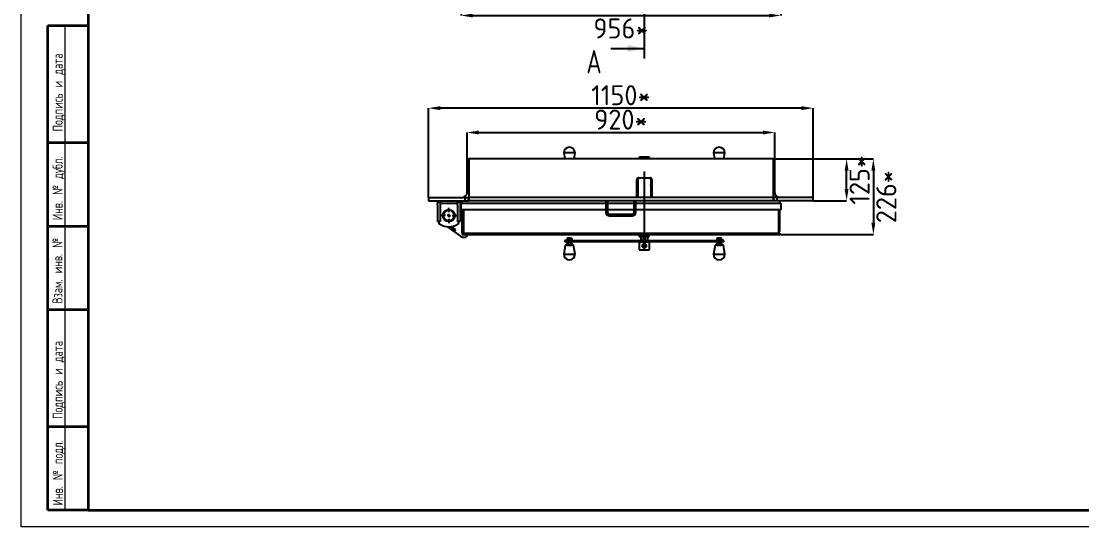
# Model space of a CAD drawing. Header units: millimetres. Extents: x 0 to 594, y 0 to 420.
# Drawn here: x 0 to 317.1, y 0 to 151.3 of the extents above; entities that cross this region are included whole.
import ezdxf

# ---------------------------------------------------------------- set-up
doc = ezdxf.new("R2010")
doc.units = ezdxf.units.MM
doc.header["$PDSIZE"] = -1
doc.layers.add('FORMAT', color=7, linetype='Continuous')
doc.layers.add('HIDDEN', color=30, linetype='Continuous')
doc.styles.add('GOST-2.304_Type-B', font='')
doc.styles.add('SLDTEXTSTYLE0', font='TXT', dxfattribs={"width": 0.7, "bigfont": 'bigfont'})
doc.styles.add('SLDTEXTSTYLE1', font='TXT', dxfattribs={"width": 0.7})
doc.styles.get('GOST-2.304_Type-B').set_extended_font_data('GOST Common')
doc.dimstyles.new('SLDDIMSTYLE0', dxfattribs={"dimtxt": 3.5, "dimasz": 3.5, "dimexe": 0, "dimexo": 0.0625, "dimgap": 0.875, "dimtad": 2, "dimdec": 1, "dimlfac": 10, "dimrnd": 1e-09, "dimzin": 12, "dimdsep": 46, "dimtxsty": 'SLDTEXTSTYLE1', "dimsah": 1, "dimcen": 0.09, "dimadec": 0, "dimazin": 3, "dimtfac": 1, "dimtdec": 1, "dimtmove": 0, "dimatfit": 0, "dimfxl": 1, "dimfrac": 2, "dimtolj": 1, "dimtzin": 12, "dimarcsym": 0})

# ---------------------------------------------------------------- blocks, each defined once
blk = doc.blocks.new('_D_1')
at = {"layer": 'Defpoints', "color": 0, "transparency": 16777216}
for p in [(131.51, 168.98), (227.11, 168.98), (227.11, 153.04)]:
    blk.add_point(p, dxfattribs=at)
at = {"layer": 'FORMAT', "color": 0, "lineweight": -2, "transparency": 16777216}
for p, q in [((131.51, 168.92), (131.51, 153.04)), ((227.11, 168.92), (227.11, 153.04)), ((135.01, 153.04), (223.61, 153.04))]:
    blk.add_line(p, q, dxfattribs=at)
at = {"layer": 'FORMAT', "color": 0, "transparency": 16777216}
for points in [[(135.01, 153.62), (135.01, 152.45), (131.51, 153.04)], [(223.61, 153.62), (223.61, 152.45), (227.11, 153.04)]]:
    blk.add_solid(points, dxfattribs=at)
at = {"layer": 'FORMAT', "color": 0, "transparency": 16777216, "insert": (179.31, 152.16), "char_height": 6, "attachment_point": 2, "style": 'GOST-2.304_Type-B'}
blk.add_mtext('\\A1;956*', dxfattribs=at)
blk = doc.blocks.new('_D_8')
at = {"layer": 'Defpoints', "color": 0, "transparency": 16777216}
for p in [(224.81, 110.1), (246.81, 110.1), (236.81, 97.6)]:
    blk.add_point(p, dxfattribs=at)
at = {"layer": 'FORMAT', "color": 0, "lineweight": -2, "transparency": 16777216}
for p, q in [((224.87, 110.1), (246.81, 110.1)), ((246.81, 101.1), (246.81, 106.6)), ((236.87, 97.6), (246.81, 97.6))]:
    blk.add_line(p, q, dxfattribs=at)
at = {"layer": 'FORMAT', "color": 0, "transparency": 16777216}
for points in [[(246.23, 106.6), (247.39, 106.6), (246.81, 110.1)], [(246.23, 101.1), (247.39, 101.1), (246.81, 97.6)]]:
    blk.add_solid(points, dxfattribs=at)
at = {"layer": 'FORMAT', "color": 0, "transparency": 16777216, "insert": (247.69, 103.85), "char_height": 6, "attachment_point": 2, "rotation": 90, "style": 'GOST-2.304_Type-B'}
blk.add_mtext('\\A1;125*', dxfattribs=at)
blk = doc.blocks.new('_D_9')
at = {"layer": 'Defpoints', "color": 0, "transparency": 16777216}
for p in [(224.81, 110.1), (226.81, 87.5), (254.81, 87.5)]:
    blk.add_point(p, dxfattribs=at)
at = {"layer": 'FORMAT', "color": 0, "lineweight": -2, "transparency": 16777216}
for p, q in [((224.87, 110.1), (254.81, 110.1)), ((254.81, 106.6), (254.81, 91)), ((226.87, 87.5), (254.81, 87.5))]:
    blk.add_line(p, q, dxfattribs=at)
at = {"layer": 'FORMAT', "color": 0, "transparency": 16777216}
for points in [[(254.23, 106.6), (255.39, 106.6), (254.81, 110.1)], [(254.23, 91), (255.39, 91), (254.81, 87.5)]]:
    blk.add_solid(points, dxfattribs=at)
at = {"layer": 'FORMAT', "color": 0, "transparency": 16777216, "insert": (255.69, 98.8), "char_height": 6, "attachment_point": 2, "rotation": 90, "style": 'GOST-2.304_Type-B'}
blk.add_mtext('\\A1;226*', dxfattribs=at)
blk = doc.blocks.new('_D_10')
at = {"layer": 'Defpoints', "color": 0, "transparency": 16777216}
for p in [(225.31, 118.01), (133.31, 109.64), (225.31, 109.64)]:
    blk.add_point(p, dxfattribs=at)
at = {"layer": 'FORMAT', "color": 0, "lineweight": -2, "transparency": 16777216}
for p, q in [((133.31, 109.71), (133.31, 118.01)), ((136.81, 118.01), (221.81, 118.01)), ((225.31, 109.71), (225.31, 118.01))]:
    blk.add_line(p, q, dxfattribs=at)
at = {"layer": 'FORMAT', "color": 0, "transparency": 16777216}
for points in [[(136.81, 118.6), (136.81, 117.43), (133.31, 118.01)], [(221.81, 118.6), (221.81, 117.43), (225.31, 118.01)]]:
    blk.add_solid(points, dxfattribs=at)
at = {"layer": 'FORMAT', "color": 0, "transparency": 16777216, "insert": (179.31, 124.89), "char_height": 6, "attachment_point": 2, "style": 'GOST-2.304_Type-B'}
blk.add_mtext('\\A1;920*', dxfattribs=at)
blk = doc.blocks.new('_D_11')
at = {"layer": 'Defpoints', "color": 0, "transparency": 16777216}
for p in [(121.81, 125.31), (121.81, 98.6), (236.81, 98.6)]:
    blk.add_point(p, dxfattribs=at)
at = {"layer": 'FORMAT', "color": 0, "lineweight": -2, "transparency": 16777216}
for p, q in [((121.81, 98.67), (121.81, 125.31)), ((233.31, 125.31), (125.31, 125.31)), ((236.81, 98.67), (236.81, 125.31))]:
    blk.add_line(p, q, dxfattribs=at)
at = {"layer": 'FORMAT', "color": 0, "transparency": 16777216}
for points in [[(125.31, 125.89), (125.31, 124.73), (121.81, 125.31)], [(233.31, 125.89), (233.31, 124.73), (236.81, 125.31)]]:
    blk.add_solid(points, dxfattribs=at)
at = {"layer": 'FORMAT', "color": 0, "transparency": 16777216, "insert": (179.31, 132.18), "char_height": 6, "attachment_point": 2, "style": 'GOST-2.304_Type-B'}
blk.add_mtext('\\A1;1150*', dxfattribs=at)
blk = doc.blocks.new('SW_CENTERMARKSYMBOL_1')
at = {"layer": 'FORMAT', "color": 0}
for p, q in [((-1, 0), (-2.3, 0)), ((0, 0), (-0.5, 0)), ((0, 1), (0, 2.3)), ((0, 0), (0, 0.5)), ((0, 0), (0, -0.5)), ((0, 0), (0.5, 0)), ((1, 0), (2.3, 0)), ((0, -1), (0, -2.3))]:
    blk.add_line(p, q, dxfattribs=at)

msp = doc.modelspace()

# ---------------------------------------------------------------- linework, layer by layer
at = {"color": 7, "linetype": 'Continuous', "lineweight": 35}
for p, q in [((20, 415), (20, 5)), ((8, 5), (8, 150)), ((8, 150), (20, 150)), ((8, 115), (20, 115)), ((8, 90), (20, 90)), ((8, 65), (20, 65)), ((8, 30), (20, 30)), ((20, 5), (8, 5)), ((20, 5), (589, 5))]:
    msp.add_line(p, q, dxfattribs=at)
at = {"color": 7, "linetype": 'Continuous', "lineweight": 18}
msp.add_line((13, 150), (13, 5), dxfattribs=at)
at = {"layer": 'FORMAT'}
for p, q in [((186.311, 397.437), (186.311, 140.172)), ((176.311, 143.172), (186.311, 143.172)), ((162.211, 111.895), (162.516, 110.105)), ((164.895, 111.895), (162.211, 111.895)), ((165.611, 111.895), (164.895, 111.895)), ((165.306, 110.105), (165.611, 111.895)), ((207.011, 111.895), (207.316, 110.105)), ((209.717, 111.895), (207.011, 111.895)), ((210.411, 111.895), (209.717, 111.895)), ((210.106, 110.105), (210.411, 111.895)), ((133.311, 100.005), (133.311, 109.645)), ((133.771, 110.105), (133.811, 110.105)), ((224.811, 110.105), (133.811, 110.105)), ((133.811, 110.105), (133.811, 109.645)), ((133.811, 109.645), (133.811, 100.005)), ((184.841, 110.655), (184.761, 110.575)), ((184.761, 110.575), (184.761, 110.105)), ((186.308, 110.575), (184.761, 110.575)), ((187.781, 110.655), (184.841, 110.655)), ((187.861, 110.575), (186.308, 110.575)), ((187.861, 110.575), (187.781, 110.655)), ((187.861, 110.105), (187.861, 110.575)), ((224.851, 110.105), (224.811, 110.105)), ((224.811, 110.105), (224.811, 109.645)), ((224.811, 109.645), (224.811, 100.005)), ((225.311, 100.005), (225.311, 109.645)), ((186.311, 106.325), (186.311, 82.885)), ((184.011, 103.805), (184.311, 103.805)), ((184.011, 103.805), (184.011, 98.605)), ((184.311, 103.805), (184.311, 98.605)), ((184.382, 102.334), (184.311, 102.246)), ((184.311, 102.205), (184.382, 102.295)), ((184.382, 103.805), (184.382, 98.605)), ((184.661, 104.405), (184.611, 104.405)), ((184.661, 104.405), (187.961, 104.405)), ((188.011, 104.405), (187.961, 104.405)), ((188.24, 103.805), (188.24, 98.605)), ((188.311, 102.246), (188.24, 102.334)), ((188.311, 102.031), (188.24, 102.132)), ((188.611, 103.805), (188.311, 103.805)), ((188.311, 103.805), (188.311, 98.605)), ((188.611, 103.805), (188.611, 98.605)), ((121.811, 98.605), (121.811, 97.605)), ((121.811, 98.605), (132.611, 98.605)), ((132.611, 98.605), (132.611, 97.605)), ((132.611, 98.605), (133.611, 98.605)), ((133.611, 98.605), (133.611, 97.605)), ((133.611, 98.605), (133.811, 98.605)), ((133.811, 100.005), (133.811, 98.605)), ((224.811, 98.605), (133.811, 98.605)), ((133.811, 98.605), (133.811, 98.145)), ((224.811, 100.005), (224.811, 98.605)), ((225.011, 98.605), (224.811, 98.605)), ((224.811, 98.605), (224.811, 98.145)), ((225.011, 97.605), (225.011, 98.605)), ((226.011, 98.605), (225.011, 98.605)), ((226.011, 97.605), (226.011, 98.605)), ((236.811, 98.605), (226.011, 98.605)), ((236.811, 97.605), (236.811, 98.605)), ((121.811, 97.605), (132.611, 97.605)), ((125.261, 97.205), (124.461, 97.205)), ((124.461, 97.205), (124.461, 96.631)), ((124.461, 96.255), (124.461, 96.631)), ((124.461, 96.255), (124.461, 91.529)), ((124.511, 97.205), (124.511, 97.605)), ((125.261, 96.805), (125.261, 97.605)), ((125.261, 97.205), (125.261, 96.631)), ((130.461, 96.805), (125.261, 96.805)), ((125.261, 96.631), (125.261, 96.255)), ((125.261, 96.255), (125.261, 91.529)), ((130.461, 96.805), (130.461, 97.605)), ((131.261, 97.205), (130.461, 97.205)), ((130.461, 97.205), (130.461, 96.631)), ((130.461, 96.255), (130.461, 96.631)), ((130.461, 96.255), (130.461, 91.529)), ((131.211, 97.205), (131.211, 97.605)), ((131.261, 97.205), (131.261, 96.631)), ((131.261, 96.631), (131.261, 96.255)), ((131.261, 96.255), (131.261, 91.529)), ((131.411, 96.205), (131.261, 96.205)), ((131.411, 94.905), (131.411, 96.205)), ((131.511, 96.905), (174.811, 96.905)), ((131.511, 94.905), (131.511, 96.905)), ((131.811, 96.905), (131.811, 97.605)), ((132.611, 97.605), (133.611, 97.605)), ((133.611, 97.605), (133.811, 97.605)), ((133.811, 98.145), (133.811, 97.605)), ((224.811, 97.605), (133.811, 97.605)), ((174.811, 97.605), (174.811, 94.105)), ((175.311, 97.605), (174.811, 97.605)), ((175.311, 97.605), (175.311, 94.105)), ((175.311, 96.905), (183.311, 96.905)), ((183.311, 94.105), (183.311, 97.605)), ((183.811, 97.605), (183.311, 97.605)), ((183.811, 94.105), (183.811, 97.605)), ((183.811, 96.905), (227.111, 96.905)), ((224.811, 98.145), (224.811, 97.605)), ((225.011, 97.605), (224.811, 97.605)), ((226.011, 97.605), (225.011, 97.605)), ((236.811, 97.605), (226.011, 97.605)), ((226.811, 96.905), (226.811, 97.605)), ((227.111, 96.905), (227.111, 94.905)), ((131.511, 94.905), (131.411, 94.905)), ((174.811, 94.905), (131.511, 94.905)), ((131.811, 88.655), (131.811, 94.905)), ((132.211, 94.905), (132.211, 88.655)), ((183.311, 94.905), (175.311, 94.905)), ((175.811, 93.605), (182.811, 93.605)), ((175.811, 93.105), (182.811, 93.105)), ((227.111, 94.905), (183.811, 94.905)), ((226.411, 94.905), (226.411, 88.655)), ((226.811, 88.655), (226.811, 94.905)), ((124.461, 91.405), (124.461, 91.529)), ((125.261, 91.405), (124.461, 91.405)), ((124.861, 91.405), (124.861, 91.063)), ((125.261, 91.529), (125.261, 91.405)), ((127.279, 89.839), (131.342, 86.994)), ((127.957, 89.806), (127.951, 89.796)), ((127.951, 89.796), (129.63, 88.62)), ((127.977, 89.79), (127.956, 89.804)), ((127.977, 89.79), (127.988, 89.806)), ((129.615, 88.643), (127.977, 89.79)), ((129.844, 88.97), (128.579, 89.857)), ((129.871, 88.964), (128.593, 89.859)), ((129.615, 88.643), (129.844, 88.97)), ((129.63, 88.62), (129.871, 88.964)), ((129.865, 88.956), (129.844, 88.97)), ((130.461, 91.405), (130.461, 91.529)), ((131.261, 91.405), (130.461, 91.405)), ((130.861, 91.063), (130.861, 91.405)), ((131.261, 91.529), (131.261, 91.405)), ((129.636, 88.628), (129.615, 88.643)), ((131.811, 88.105), (131.811, 88.655)), ((131.811, 87.905), (131.811, 87.505)), ((131.811, 87.905), (132.311, 87.905)), ((131.811, 87.505), (132.311, 87.505)), ((132.211, 88.655), (132.211, 87.991)), ((132.259, 86.705), (132.811, 86.705)), ((132.311, 87.905), (226.311, 87.905)), ((132.311, 87.505), (226.311, 87.505)), ((133.311, 87.205), (133.311, 87.505)), ((162.511, 85.655), (162.511, 85.255)), ((163.813, 85.655), (162.511, 85.655)), ((163.111, 85.815), (163.111, 85.655)), ((163.353, 85.815), (163.111, 85.815)), ((163.219, 86.249), (163.219, 85.815)), ((163.326, 86.345), (163.254, 86.303)), ((163.314, 86.249), (163.314, 85.815)), ((164.496, 86.345), (163.326, 86.345)), ((164.711, 85.815), (163.353, 85.815)), ((163.813, 85.655), (186.326, 85.655)), ((164.006, 86.249), (164.006, 85.815)), ((164.568, 86.303), (164.496, 86.345)), ((164.603, 86.249), (164.603, 85.815)), ((164.711, 85.655), (164.711, 85.815)), ((184.809, 86.905), (184.809, 87.505)), ((184.809, 86.905), (185.923, 86.905)), ((185.261, 86.905), (185.261, 85.655)), ((185.923, 86.905), (185.923, 87.505)), ((185.923, 86.905), (187.424, 86.905)), ((186.326, 85.655), (186.326, 85.255)), ((186.326, 85.655), (208.822, 85.655)), ((187.361, 85.655), (187.361, 86.905)), ((187.424, 86.905), (187.424, 87.505)), ((187.424, 86.905), (187.812, 86.905)), ((187.812, 86.905), (187.812, 87.505)), ((207.911, 85.815), (207.911, 85.655)), ((209.511, 85.815), (207.911, 85.815)), ((207.986, 86.249), (207.986, 85.815)), ((208.126, 86.345), (208.038, 86.294)), ((209.275, 86.345), (208.126, 86.345)), ((208.179, 86.249), (208.179, 85.815)), ((210.111, 85.655), (208.822, 85.655)), ((208.904, 86.249), (208.904, 85.815)), ((209.296, 86.345), (209.275, 86.345)), ((209.384, 86.294), (209.296, 86.345)), ((209.435, 86.249), (209.435, 85.815)), ((209.511, 85.655), (209.511, 85.815)), ((210.111, 85.255), (210.111, 85.655)), ((226.311, 87.905), (226.811, 87.905)), ((226.311, 87.505), (226.811, 87.505)), ((226.411, 88.655), (226.411, 87.991)), ((226.811, 87.905), (226.811, 87.505)), ((162.671, 84.315), (162.211, 81.615)), ((163.813, 85.255), (162.511, 85.255)), ((165.151, 84.315), (162.671, 84.315)), ((163.111, 85.255), (163.111, 85.095)), ((163.111, 85.095), (164.677, 85.095)), ((163.187, 84.918), (163.162, 84.909)), ((163.162, 84.909), (163.162, 84.42)), ((163.162, 84.42), (163.187, 84.408)), ((163.326, 85.005), (163.185, 84.923)), ((163.185, 84.406), (163.326, 84.325)), ((164.496, 85.005), (163.326, 85.005)), ((163.326, 84.325), (163.65, 84.325)), ((163.511, 85.095), (163.511, 85.005)), ((163.511, 84.325), (163.511, 84.315)), ((163.576, 84.42), (163.576, 84.909)), ((163.65, 84.325), (164.496, 84.325)), ((186.326, 85.255), (163.813, 85.255)), ((164.311, 85.005), (164.311, 85.095)), ((164.311, 84.315), (164.311, 84.325)), ((164.325, 84.909), (164.325, 84.42)), ((164.638, 84.923), (164.496, 85.005)), ((164.496, 84.325), (164.638, 84.406)), ((164.66, 84.909), (164.66, 84.42)), ((164.677, 85.095), (164.711, 85.095)), ((164.711, 85.095), (164.711, 85.255)), ((165.611, 81.615), (165.151, 84.315)), ((184.841, 85.255), (184.761, 85.175)), ((184.761, 85.175), (184.761, 82.935)), ((186.329, 85.175), (184.761, 85.175)), ((184.761, 82.935), (184.841, 82.855)), ((184.761, 82.935), (186.329, 82.935)), ((184.841, 82.855), (187.781, 82.855)), ((185.754, 84.105), (185.759, 84.105)), ((186.625, 84.605), (186.047, 84.605)), ((186.047, 83.605), (186.625, 83.605)), ((208.822, 85.255), (186.326, 85.255)), ((187.861, 85.175), (186.329, 85.175)), ((186.331, 84.705), (186.329, 84.705)), ((186.329, 83.505), (186.331, 83.505)), ((186.329, 82.935), (187.861, 82.935)), ((186.342, 84.405), (186.337, 84.405)), ((186.337, 83.805), (186.342, 83.805)), ((187.861, 85.175), (187.781, 85.255)), ((187.781, 82.855), (187.861, 82.935)), ((187.861, 82.935), (187.861, 85.175)), ((207.471, 84.315), (207.011, 81.615)), ((209.951, 84.315), (207.471, 84.315)), ((207.911, 85.255), (207.911, 85.095)), ((207.911, 85.095), (208.67, 85.095)), ((207.981, 84.909), (207.981, 84.42)), ((208.126, 85.005), (208.032, 84.951)), ((208.032, 84.379), (208.126, 84.325)), ((209.296, 85.005), (208.126, 85.005)), ((208.126, 84.325), (208.308, 84.325)), ((208.194, 84.42), (208.194, 84.909)), ((208.308, 84.325), (209.296, 84.325)), ((208.311, 85.095), (208.311, 85.005)), ((208.311, 84.325), (208.311, 84.315)), ((208.67, 85.095), (209.511, 85.095)), ((210.111, 85.255), (208.822, 85.255)), ((208.924, 84.909), (208.924, 84.42)), ((209.111, 85.005), (209.111, 85.095)), ((209.111, 84.315), (209.111, 84.325)), ((209.389, 84.951), (209.296, 85.005)), ((209.296, 84.325), (209.389, 84.379)), ((209.44, 84.909), (209.389, 84.95)), ((209.44, 84.42), (209.389, 84.379)), ((209.44, 84.909), (209.44, 84.42)), ((209.511, 85.095), (209.511, 85.255)), ((210.411, 81.615), (209.951, 84.315)), ((162.211, 81.615), (162.918, 81.615)), ((162.918, 81.615), (165.611, 81.615)), ((207.011, 81.615), (207.74, 81.615)), ((207.74, 81.615), (210.411, 81.615))]:
    msp.add_line(p, q, dxfattribs=at)
at = {"layer": 'FORMAT', "flags": 128}
for points in [[(184.311, 102.105), (184.329, 102.377), (184.382, 102.632)], [(184.382, 102.132), (184.352, 102.091), (184.311, 102.031)], [(184.589, 104.403), (184.495, 104.352), (184.424, 104.24), (184.397, 104.153), (184.381, 104.05), (184.376, 103.932), (184.382, 103.805)], [(188.061, 104.403), (188.061, 104.403), (188.058, 104.403), (188.05, 104.403), (188.037, 104.404), (188.022, 104.405), (188.011, 104.405)], [(188.24, 103.805), (188.243, 103.941), (188.237, 104.061), (188.222, 104.161), (188.198, 104.24), (188.129, 104.347), (188.076, 104.388), (188.032, 104.403)], [(188.24, 102.632), (188.292, 102.377), (188.311, 102.105)], [(188.24, 102.295), (188.298, 102.222), (188.311, 102.205)], [(131.845, 87.905), (131.822, 87.988), (131.811, 88.105)], [(163.219, 86.249), (163.244, 86.293), (163.27, 86.307), (163.314, 86.249)], [(164.006, 86.249), (164.305, 86.307), (164.603, 86.249)], [(164.603, 86.249), (164.579, 86.293), (164.566, 86.3)], [(207.986, 86.249), (208.037, 86.293), (208.089, 86.307), (208.179, 86.249)], [(208.179, 86.249), (208.542, 86.307), (208.904, 86.249)], [(209.435, 86.249), (209.385, 86.293), (209.383, 86.294)], [(185.754, 84.105), (185.908, 84.372), (186.043, 84.605)], [(186.047, 84.605), (185.893, 84.337), (185.759, 84.105)], [(186.187, 84.365), (186.285, 84.4), (186.337, 84.405)], [(186.625, 83.605), (186.78, 83.872), (186.913, 84.105)], [(207.981, 84.909), (208.037, 84.953), (208.095, 84.967), (208.194, 84.909)], [(207.981, 84.42), (208.037, 84.376), (208.095, 84.363), (208.194, 84.42)]]:
    msp.add_lwpolyline(points, dxfattribs=at)
at = {"layer": 'FORMAT'}
for centre, radius in [((127.861, 93.155), 1.8), ((127.861, 93.155), 1.6), ((186.323, 86.105), 0.3), ((186.331, 84.105), 0.6), ((186.337, 84.105), 0.45), ((186.342, 84.105), 0.3), ((186.343, 84.105), 0.2)]:
    msp.add_circle(centre, radius, dxfattribs=at)
for centre, radius, start, end in [((163.911, 111.895), 1.7, 360, 180), ((208.711, 111.895), 1.7, 0, 180), ((133.771, 109.645), 0.46, 90, 180), ((224.851, 109.645), 0.46, 0, 90), ((184.611, 103.805), 0.6, 94.29723, 180), ((184.586, 103.81), 0.275, 138.87157, 181.18054), ((184.611, 103.806), 0.599, 89.99478, 94.725), ((184.611, 105.004), 0.601, 267.91804, 274.7722), ((188.011, 105.003), 0.601, 265.22554, 272.04093), ((188.011, 103.805), 0.6, 360, 85.70278), ((188.041, 103.812), 0.27, 358.39753, 42.42469), ((131.911, 100.005), 1.4, 270, 0), ((184.511, 100.305), 0.2, 180, 229.72578), ((188.111, 100.305), 0.2, 310.27422, 0), ((226.711, 100.005), 1.4, 180, 270), ((175.811, 94.105), 1, 180, 270), ((175.811, 94.105), 0.5, 180, 270), ((182.811, 94.105), 0.5, 270, 0), ((182.811, 94.105), 1, 270, 0), ((125.361, 91.063), 0.5, 180, 236.25101), ((127.861, 94.805), 5, 236.25101, 303.74899), ((130.361, 91.063), 0.5, 303.74899, 0), ((132.259, 88.305), 1.6, 235, 270), ((132.561, 88.655), 0.75, 180, 242.18186), ((132.561, 88.655), 0.75, 242.18186, 270), ((132.811, 87.205), 0.5, 270, 0), ((163.66, 85.234), 1.073, 71.17835, 108.82165), ((186.299, 86.105), 0.3, 269.95242, 90.04758), ((209.17, 85.661), 0.645, 65.67737, 114.32263), ((226.061, 88.655), 0.75, 270, 297.81814), ((226.061, 88.655), 0.75, 297.81814, 0), ((163.369, 84.563), 0.403, 59.15251, 120.84749), ((163.369, 84.767), 0.403, 239.15251, 300.84749), ((163.95, 83.715), 1.251, 72.57738, 107.42262), ((163.95, 85.614), 1.251, 252.57738, 287.42262), ((164.486, 84.706), 0.259, 54.84556, 128.51971), ((164.493, 84.639), 0.276, 232.54329, 307.45671), ((186.329, 84.105), 0.6, 90.00293, 269.99707), ((267.996, 131.25), 94.797, 209.82385, 210.1728), ((103.74, 36.421), 94.873, 29.82399, 30.17266), ((186.337, 84.105), 0.3, 120.00162, 269.99645), ((104.606, 36.921), 94.873, 29.82399, 30.17266), ((208.559, 83.778), 1.189, 72.1254, 107.87461), ((208.559, 85.552), 1.189, 252.12539, 287.87461), ((209.182, 84.355), 0.611, 65.00899, 114.99101), ((209.182, 84.974), 0.611, 245.00899, 294.99101), ((163.911, 81.615), 1.7, 180, 0), ((208.711, 81.615), 1.7, 180, 0)]:
    msp.add_arc(centre, radius, start, end, dxfattribs=at)
msp.add_solid([(186.311, 143.172), (181.311, 144.172), (181.311, 142.172)], dxfattribs=at)
at = {"layer": 'HIDDEN', "color": 1, "lineweight": 18}
for p, q in [((0, 0), (0, 420)), ((594, 0), (0, 0))]:
    msp.add_line(p, q, dxfattribs=at)

# ---------------------------------------------------------------- block references
at = {"layer": 'FORMAT'}
msp.add_blockref('SW_CENTERMARKSYMBOL_1', (127.861, 93.155), dxfattribs=at)

# ---------------------------------------------------------------- texts
at = {"color": 7, "linetype": 'Continuous', "lineweight": 0, "char_height": 3, "attachment_point": 1, "rotation": 90, "style": 'SLDTEXTSTYLE0'}
for s, insert in [('Подпись и дата', (9.403, 118.347)), ('Инв. № дубл.', (9.384, 91.754)), ('Взам. инв. №', (9.342, 66.804)), ('Подпись и дата', (9.398, 32.301)), ('Инв. № подл.', (9.455, 6.408))]:
    msp.add_mtext(s, dxfattribs=dict(at, insert=insert))
at = {"layer": 'FORMAT', "insert": (168.982, 142.713), "char_height": 7, "attachment_point": 1, "style": 'SLDTEXTSTYLE0'}
msp.add_mtext('А', dxfattribs=at)

# ---------------------------------------------------------------- dimensions: what is measured, and where the dimension line sits
at = {"layer": 'FORMAT'}
for base, p1, p2, picture, middle in [((227.111, 153.035), (131.511, 168.985), (227.111, 168.985), '_D_1', (179.311, 153.035)), ((225.311, 118.014), (133.311, 109.645), (225.311, 109.645), '_D_10', (179.311, 118.014))]:
    dim = msp.add_linear_dim(base=base, p1=p1, p2=p2, text='<>*', dimstyle='SLDDIMSTYLE0', override={"dimtxt": 6, "dimtxsty": 'GOST-2.304_Type-B'}, dxfattribs=at)
    dim.commit()
    dim.dimension.update_dxf_attribs({"geometry": picture, "text_midpoint": middle, "dimtype": 160})
for base, p1, p2, angle, picture, middle in [((121.811, 125.309), (236.811, 98.605), (121.811, 98.605), 0, '_D_11', (179.311, 125.309)), ((246.811, 110.105), (236.811, 97.605), (224.811, 110.105), 90, '_D_8', (246.811, 103.855)), ((254.811, 87.505), (224.811, 110.105), (226.811, 87.505), 90, '_D_9', (254.811, 98.805))]:
    dim = msp.add_linear_dim(base=base, p1=p1, p2=p2, angle=angle, text='<>*', dimstyle='SLDDIMSTYLE0', override={"dimtxt": 6, "dimtxsty": 'GOST-2.304_Type-B'}, dxfattribs=at)
    dim.commit()
    dim.dimension.update_dxf_attribs({"geometry": picture, "text_midpoint": middle, "dimtype": 160})

doc.saveas('drawing.dxf')
